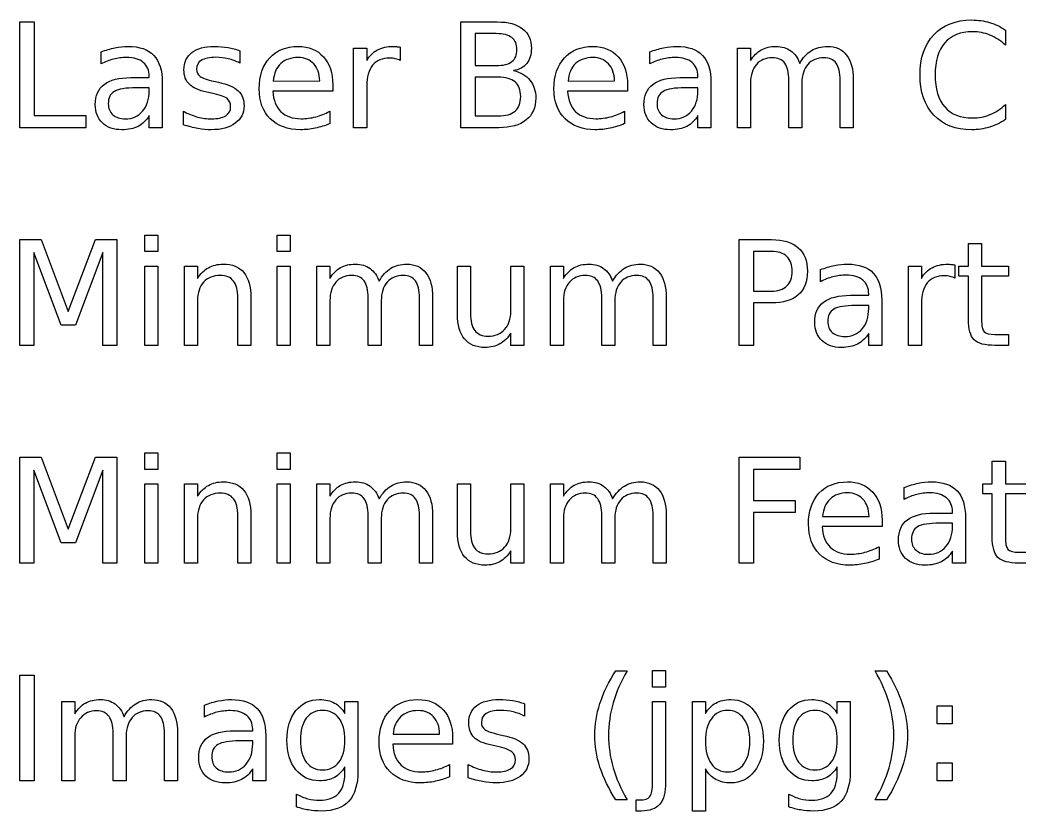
# Model space of a CAD drawing. Extents: x -140 to 352, y 0 to 216.
# Drawn here: x 207.71 to 238.04, y 145.13 to 169.14 of the extents above; entities that cross this region are included whole.
import ezdxf

# ---------------------------------------------------------------- set-up
doc = ezdxf.new("R2010")
doc.units = 0
doc.layers.add('Design_Template', color=7, linetype='CONTINUOUS')

msp = doc.modelspace()

# ---------------------------------------------------------------- linework, layer by layer
at = {"layer": 'Design_Template', "color": 7}
for points in [[(207.714691, 169.08314), (208.149232, 169.08314), (208.149232, 166.237089), (209.713167, 166.237089), (209.713167, 165.871384), (207.714691, 165.871384)], [(211.500819, 162.610151), (211.896632, 162.610151), (211.896632, 162.108918), (211.500819, 162.108918)], [(215.519282, 162.610151), (215.915095, 162.610151), (215.915095, 162.108918), (215.519282, 162.108918)], [(207.714691, 162.474625), (208.362197, 162.474625), (209.181813, 160.288997), (210.005722, 162.474625), (210.653245, 162.474625), (210.653245, 159.262869), (210.229457, 159.262869), (210.229457, 162.083104), (209.401237, 159.880266), (208.964541, 159.880266), (208.136324, 162.083104), (208.136324, 159.262869), (207.714691, 159.262869)], [(211.500819, 161.672223), (211.896632, 161.672223), (211.896632, 159.262869), (211.500819, 159.262869)], [(215.519282, 161.672223), (215.915095, 161.672223), (215.915095, 159.262869), (215.519282, 159.262869)], [(211.500819, 156.001635), (211.896632, 156.001635), (211.896632, 155.500405), (211.500819, 155.500405)], [(215.519282, 156.001635), (215.915095, 156.001635), (215.915095, 155.500405), (215.519282, 155.500405)], [(207.714691, 155.86611), (208.362197, 155.86611), (209.181813, 153.680481), (210.005722, 155.86611), (210.653245, 155.86611), (210.653245, 152.654353), (210.229457, 152.654353), (210.229457, 155.474589), (209.401237, 153.271753), (208.964541, 153.271753), (208.136324, 155.474589), (208.136324, 152.654353), (207.714691, 152.654353)], [(229.545159, 155.86611), (231.390892, 155.86611), (231.390892, 155.500405), (229.9797, 155.500405), (229.9797, 154.553871), (231.253217, 154.553871), (231.253217, 154.188167), (229.9797, 154.188167), (229.9797, 152.654353), (229.545159, 152.654353)], [(211.500819, 155.063709), (211.896632, 155.063709), (211.896632, 152.654353), (211.500819, 152.654353)], [(215.519282, 155.063709), (215.915095, 155.063709), (215.915095, 152.654353), (215.519282, 152.654353)], [(207.714691, 149.257593), (208.149232, 149.257593), (208.149232, 146.045841), (207.714691, 146.045841)], [(226.920686, 149.39312), (227.316503, 149.39312), (227.316503, 148.89189), (226.920686, 148.89189)], [(235.55779, 148.32397), (236.011702, 148.32397), (236.011702, 147.777563), (235.55779, 147.777563)], [(235.55779, 146.592248), (236.011702, 146.592248), (236.011702, 146.045841), (235.55779, 146.045841)]]:
    msp.add_lwpolyline(points, close=True, dxfattribs=at)
for points in [[(221.095217, 169.08314), (222.205236, 169.08314)], [(222.248257, 165.871384), (221.095217, 165.871384), (221.095217, 169.08314)], [(221.529758, 168.726039), (221.529758, 167.757995), (222.172971, 167.757995)], [(222.172971, 168.726039), (221.529758, 168.726039)], [(237.629411, 168.83575), (237.629411, 168.377543)], [(210.175665, 167.805322), (210.175665, 168.171027)], [(214.387737, 168.209748), (214.387737, 167.835437)], [(218.242702, 167.140597), (218.242702, 165.871384), (217.844733, 165.871384), (217.844733, 168.280738), (218.242702, 168.280738), (218.242702, 167.906427)], [(219.253774, 168.317295), (219.25589, 167.910717)], [(226.834629, 167.805322), (226.834629, 168.171027)], [(229.893661, 167.233099), (229.893661, 165.871384), (229.495675, 165.871384), (229.495675, 168.280738), (229.893661, 168.280738), (229.893661, 167.906427)], [(211.083479, 167.39229), (211.638497, 167.39229), (211.638497, 167.431011)], [(227.742443, 167.39229), (228.297461, 167.39229), (228.297461, 167.431011)], [(212.03431, 167.246007), (212.03431, 165.871384), (211.638497, 165.871384), (211.638497, 166.237089)], [(213.604708, 167.280426), (213.740231, 167.250309)], [(217.210121, 167.175017), (217.210121, 166.981409), (215.390204, 166.981409)], [(215.403116, 167.289032), (216.814308, 167.291184)], [(221.529758, 167.405196), (221.529758, 166.228485), (222.226745, 166.228485)], [(222.226745, 167.405196), (221.529758, 167.405196)], [(226.159152, 167.175017), (226.159152, 166.981409), (224.339235, 166.981409)], [(224.352146, 167.289032), (225.763339, 167.291184)], [(228.693274, 167.246007), (228.693274, 165.871384), (228.297461, 165.871384), (228.297461, 166.237089)], [(231.453284, 167.233099), (231.453284, 165.871384), (231.055316, 165.871384), (231.055316, 167.312695)], [(233.012911, 167.325602), (233.012911, 165.871384), (232.614943, 165.871384), (232.614943, 167.312695)], [(211.638497, 166.994315), (211.638497, 167.082516), (211.244819, 167.082516)], [(213.525096, 166.919023), (213.387421, 166.951292)], [(228.297461, 166.994315), (228.297461, 167.082516), (227.903782, 167.082516)], [(237.629411, 166.572679), (237.629411, 166.118772)], [(212.675385, 165.959584), (212.675385, 166.368314)], [(217.11762, 166.368313), (217.11762, 165.994002)], [(226.06665, 166.368313), (226.06665, 165.994002)], [(229.545159, 162.474625), (230.526117, 162.474625)], [(230.526117, 160.553595), (229.9797, 160.553595), (229.9797, 159.262869), (229.545159, 159.262869), (229.545159, 162.474625)], [(236.508622, 160.056665), (236.508622, 161.3646), (236.218218, 161.3646), (236.218218, 161.672223), (236.508622, 161.672223), (236.508622, 162.356308), (236.906604, 162.356308)], [(236.906604, 162.356308), (236.906604, 161.672223), (237.721916, 161.672223), (237.721916, 161.3646), (236.906604, 161.3646), (236.906604, 160.056665)], [(229.9797, 162.117524), (229.9797, 160.910696), (230.526117, 160.910696)], [(230.526117, 162.117524), (229.9797, 162.117524)], [(213.105619, 160.624584), (213.105619, 159.262869), (212.70765, 159.262869), (212.70765, 161.672223), (213.105619, 161.672223), (213.105619, 161.297912)], [(217.124082, 160.624584), (217.124082, 159.262869), (216.726114, 159.262869), (216.726114, 161.672223), (217.124082, 161.672223), (217.124082, 161.297912)], [(220.994097, 160.213703), (220.994097, 161.672223), (221.389928, 161.672223), (221.389928, 160.228762)], [(222.616113, 160.306206), (222.616113, 161.672223), (223.011944, 161.672223), (223.011944, 159.262869), (222.616113, 159.262869), (222.616113, 159.632876)], [(224.214468, 160.624584), (224.214468, 159.262869), (223.816481, 159.262869), (223.816481, 161.672223), (224.214468, 161.672223), (224.214468, 161.297912)], [(235.08238, 160.532083), (235.08238, 159.262869), (234.684397, 159.262869), (234.684397, 161.672223), (235.08238, 161.672223), (235.08238, 161.297912)], [(236.093434, 161.708796), (236.095551, 161.302219)], [(232.019059, 161.196806), (232.019059, 161.562512)], [(232.926855, 160.783773), (233.481873, 160.783773), (233.481873, 160.822496)], [(214.725483, 160.717087), (214.725483, 159.262869), (214.329652, 159.262869), (214.329652, 160.70418)], [(218.683706, 160.624584), (218.683706, 159.262869), (218.285737, 159.262869), (218.285737, 160.70418)], [(220.243333, 160.717087), (220.243333, 159.262869), (219.845364, 159.262869), (219.845364, 160.70418)], [(225.774095, 160.624584), (225.774095, 159.262869), (225.376126, 159.262869), (225.376126, 160.70418)], [(227.333718, 160.717087), (227.333718, 159.262869), (226.93575, 159.262869), (226.93575, 160.70418)], [(233.481873, 160.3858), (233.481873, 160.473999), (233.088198, 160.473999)], [(233.877704, 160.637492), (233.877704, 159.262869), (233.481873, 159.262869), (233.481873, 159.628574)], [(237.315329, 159.594155), (237.721916, 159.594155), (237.721916, 159.262869), (237.315329, 159.262869)], [(237.231428, 153.448149), (237.231428, 154.756086), (236.941025, 154.756086), (236.941025, 155.063709), (237.231428, 155.063709), (237.231428, 155.747794), (237.629411, 155.747794)], [(237.629411, 155.747794), (237.629411, 155.063709), (238.444722, 155.063709), (238.444722, 154.756086), (237.629411, 154.756086), (237.629411, 153.448149)], [(213.105619, 154.016068), (213.105619, 152.654353), (212.70765, 152.654353), (212.70765, 155.063709), (213.105619, 155.063709), (213.105619, 154.689397)], [(217.124082, 154.016068), (217.124082, 152.654353), (216.726114, 152.654353), (216.726114, 155.063709), (217.124082, 155.063709), (217.124082, 154.689397)], [(220.994097, 153.605188), (220.994097, 155.063709), (221.389928, 155.063709), (221.389928, 153.620248)], [(222.616113, 153.697693), (222.616113, 155.063709), (223.011944, 155.063709), (223.011944, 152.654353), (222.616113, 152.654353), (222.616113, 153.02436)], [(224.214468, 154.016068), (224.214468, 152.654353), (223.816481, 152.654353), (223.816481, 155.063709), (224.214468, 155.063709), (224.214468, 154.689397)], [(234.561782, 154.588291), (234.561782, 154.953998)], [(214.725483, 154.10857), (214.725483, 152.654353), (214.329652, 152.654353), (214.329652, 154.095665)], [(218.683706, 154.016068), (218.683706, 152.654353), (218.285737, 152.654353), (218.285737, 154.095665)], [(220.243333, 154.10857), (220.243333, 152.654353), (219.845364, 152.654353), (219.845364, 154.095665)], [(225.774095, 154.016068), (225.774095, 152.654353), (225.376126, 152.654353), (225.376126, 154.095665)], [(227.333718, 154.10857), (227.333718, 152.654353), (226.93575, 152.654353), (226.93575, 154.095665)], [(235.469596, 154.175259), (236.02461, 154.175259), (236.02461, 154.213983)], [(233.886304, 153.957987), (233.886304, 153.764379), (232.066387, 153.764379)], [(232.079281, 154.072001), (233.490474, 154.074118)], [(236.02461, 153.777287), (236.02461, 153.865485), (235.630935, 153.865485)], [(236.420427, 154.028976), (236.420427, 152.654353), (236.02461, 152.654353), (236.02461, 153.02006)], [(233.793803, 153.151283), (233.793803, 152.776971)], [(238.038136, 152.985639), (238.444722, 152.985639), (238.444722, 152.654353), (238.038136, 152.654353)], [(225.80636, 149.388819), (226.150551, 149.388819)], [(233.673325, 149.388819), (234.01752, 149.388819)], [(209.379728, 147.407556), (209.379728, 146.045841), (208.981742, 146.045841), (208.981742, 148.455193), (209.379728, 148.455193), (209.379728, 148.080882)], [(213.316443, 147.979776), (213.316443, 148.345483)], [(217.57798, 148.0895), (217.57798, 148.455204), (217.973811, 148.455204), (217.973811, 146.344869)], [(223.035608, 148.384204), (223.035608, 148.009892)], [(226.920686, 148.455193), (227.316503, 148.455193), (227.316503, 146.002816)], [(226.920686, 146.002816), (226.920686, 148.455193)], [(228.525486, 146.407244), (228.525486, 145.129423), (228.127518, 145.129423), (228.127518, 148.455193), (228.525486, 148.455193), (228.525486, 148.089489)], [(232.524593, 148.0895), (232.524593, 148.455204), (232.920409, 148.455204), (232.920409, 146.344869)], [(210.939355, 147.407556), (210.939355, 146.045841), (210.541387, 146.045841), (210.541387, 147.48715)], [(212.498979, 147.500058), (212.498979, 146.045841), (212.10101, 146.045841), (212.10101, 147.48715)], [(214.224256, 147.566743), (214.779257, 147.566743), (214.779257, 147.605464)], [(215.175088, 147.420464), (215.175088, 146.045841), (214.779257, 146.045841), (214.779257, 146.411544)], [(219.042964, 147.463485), (220.454156, 147.465602)], [(222.252565, 147.454881), (222.388088, 147.424754)], [(214.779257, 147.168771), (214.779257, 147.256969), (214.385581, 147.256969)], [(220.849973, 147.349471), (220.849973, 147.155863), (219.030056, 147.155863)], [(222.172971, 147.093467), (222.035292, 147.125746)], [(220.757468, 146.542771), (220.757468, 146.168459)], [(221.323242, 146.134028), (221.323242, 146.54276)], [(217.57798, 146.273876), (217.57798, 146.469636)], [(232.524593, 146.273876), (232.524593, 146.469636)], [(216.110859, 145.256356), (216.110859, 145.641423)], [(231.057454, 145.256356), (231.057454, 145.641423)], [(226.150551, 145.465013), (225.80636, 145.465013)], [(226.576495, 145.129423), (226.425908, 145.129423), (226.425908, 145.465013), (226.531318, 145.465013)], [(234.01752, 145.465013), (233.673325, 145.465013)]]:
    msp.add_lwpolyline(points, dxfattribs=at)
for points in [[(222.205236, 169.08314), (222.536519, 169.083137), (222.791789, 169.014298), (222.971064, 168.876624)], [(235.45884, 168.69377), (235.738487, 168.992068), (236.121409, 169.141219), (236.607586, 169.141222)], [(236.607586, 169.141222), (236.799751, 169.141219), (236.980451, 169.115406), (237.149679, 169.063779)], [(237.149679, 169.063779), (237.320349, 169.01358), (237.480253, 168.937571), (237.629411, 168.83575)], [(222.646226, 168.605571), (222.542968, 168.685881), (222.38522, 168.726036), (222.172971, 168.726039)], [(222.971064, 168.876624), (223.150335, 168.738943), (223.239972, 168.543184), (223.239972, 168.289344)], [(235.039344, 167.474035), (235.039344, 167.990323), (235.179175, 168.396901), (235.45884, 168.69377)], [(236.633389, 168.784121), (236.26626, 168.784119), (235.985156, 168.671538), (235.790123, 168.446382)], [(237.160435, 168.683015), (236.995515, 168.750416), (236.819835, 168.784119), (236.633389, 168.784121)], [(237.629411, 168.377543), (237.483117, 168.513784), (237.326798, 168.615607), (237.160435, 168.683015)], [(210.597316, 168.295797), (210.733552, 168.324478), (210.866207, 168.338819), (210.995285, 168.338822)], [(210.995285, 168.338822), (211.343787, 168.338819), (211.604077, 168.248468), (211.776172, 168.067769)], [(212.933523, 168.153818), (213.09415, 168.277151), (213.322179, 168.338819), (213.617602, 168.338822)], [(213.617602, 168.338822), (213.763895, 168.338819), (213.901574, 168.328066), (214.030634, 168.306554)], [(215.295547, 167.990325), (215.509239, 168.222653), (215.796774, 168.338819), (216.158187, 168.338822)], [(216.158187, 168.338822), (216.482295, 168.338819), (216.738295, 168.234127), (216.926167, 168.024744)], [(218.56754, 168.23126), (218.700907, 168.302965), (218.862963, 168.338818), (219.05372, 168.338821)], [(219.05372, 168.338821), (219.080955, 168.338818), (219.111075, 168.336669), (219.144067, 168.332358)], [(219.144067, 168.332358), (219.177052, 168.329501), (219.21362, 168.32447), (219.253774, 168.317295)], [(222.803275, 168.242017), (222.803275, 168.404071), (222.750923, 168.525256), (222.646226, 168.605571)], [(224.244577, 167.990325), (224.458269, 168.222653), (224.745804, 168.338819), (225.107218, 168.338822)], [(225.107218, 168.338822), (225.431325, 168.338819), (225.687326, 168.234127), (225.875197, 168.024744)], [(227.25628, 168.295797), (227.392516, 168.324478), (227.525171, 168.338819), (227.654249, 168.338822)], [(227.654249, 168.338822), (228.002733, 168.338819), (228.263041, 168.248468), (228.435136, 168.067769)], [(230.218481, 168.233411), (230.344691, 168.303682), (230.494565, 168.338819), (230.668086, 168.338822)], [(230.668086, 168.338822), (230.843049, 168.338819), (230.991484, 168.29436), (231.113383, 168.205446)], [(231.74155, 168.211899), (231.879228, 168.296511), (232.04128, 168.338819), (232.227713, 168.338822)], [(232.227713, 168.338822), (232.478689, 168.338819), (232.672297, 168.250619), (232.808551, 168.074222)], [(235.790123, 168.446382), (235.595075, 168.222653), (235.49755, 167.898538), (235.49755, 167.474035)], [(210.175665, 168.171027), (210.32052, 168.226957), (210.461063, 168.268546), (210.597316, 168.295797)], [(211.776172, 168.067769), (211.948272, 167.887065), (212.03431, 167.613145), (212.03431, 167.246007)], [(212.692587, 167.628922), (212.692587, 167.855515), (212.772893, 168.03048), (212.933523, 168.153818)], [(214.030634, 168.306554), (214.159708, 168.285038), (214.278743, 168.25277), (214.387737, 168.209749)], [(218.242702, 167.906427), (218.32589, 168.052708), (218.434172, 168.160984), (218.56754, 168.23126)], [(222.646226, 167.876312), (222.750923, 167.956621), (222.803275, 168.078523), (222.803275, 168.242017)], [(223.239972, 168.289344), (223.239972, 168.092864), (223.194069, 167.936543), (223.102293, 167.820379)], [(226.834629, 168.171027), (226.979484, 168.226957), (227.120027, 168.268546), (227.25628, 168.295797)], [(228.435136, 168.067769), (228.607235, 167.887065), (228.693274, 167.613145), (228.693274, 167.246007)], [(229.893661, 167.906427), (229.984007, 168.054142), (230.092289, 168.163137), (230.218481, 168.233411)], [(231.113383, 168.205446), (231.236728, 168.116528), (231.327787, 167.987454), (231.386602, 167.818228)], [(231.386602, 167.818228), (231.485549, 167.99606), (231.603871, 168.127283), (231.74155, 168.211899)], [(232.808551, 168.074222), (232.944786, 167.899255), (233.012911, 167.649716), (233.012911, 167.325602)], [(210.552139, 167.953754), (210.421622, 167.920766), (210.296143, 167.871289), (210.175665, 167.805322)], [(210.954419, 168.003232), (210.816723, 168.003231), (210.682642, 167.986736), (210.552139, 167.953754)], [(211.457798, 167.852647), (211.338763, 167.953035), (211.170961, 168.003231), (210.954419, 168.003232)], [(211.638497, 167.431011), (211.638497, 167.613145), (211.578257, 167.75369), (211.457798, 167.852647)], [(213.221785, 167.917184), (213.124263, 167.856948), (213.075509, 167.766597), (213.075509, 167.646131)], [(213.664931, 168.007534), (213.468454, 168.007533), (213.320736, 167.977414), (213.221785, 167.917184)], [(214.039249, 167.964511), (213.918775, 167.993192), (213.794005, 168.007533), (213.664931, 168.007534)], [(214.387737, 167.835437), (214.275878, 167.892802), (214.159708, 167.935825), (214.039249, 167.964511)], [(214.977172, 167.052398), (214.977172, 167.446784), (215.083298, 167.759427), (215.295547, 167.990325)], [(215.631141, 167.816077), (215.499199, 167.691306), (215.423182, 167.515623), (215.403116, 167.289032)], [(216.162495, 168.003232), (215.941628, 168.003231), (215.764509, 167.940845), (215.631141, 167.816077)], [(216.631456, 167.809624), (216.513847, 167.938694), (216.357528, 168.003231), (216.162495, 168.003232)], [(216.814308, 167.291183), (216.811486, 167.507736), (216.750491, 167.680549), (216.631456, 167.809624)], [(216.926167, 168.024744), (217.115464, 167.816793), (217.210121, 167.53355), (217.210121, 167.175017)], [(218.42126, 167.766599), (218.302226, 167.621749), (218.242702, 167.413082), (218.242702, 167.140597)], [(218.937551, 167.986022), (218.713819, 167.986021), (218.54172, 167.91288), (218.42126, 167.766599)], [(219.10965, 167.966662), (219.05801, 167.97957), (219.000641, 167.986022), (218.937551, 167.986022)], [(219.255926, 167.910731), (219.211465, 167.936544), (219.162711, 167.955186), (219.10965, 167.966662)], [(222.172971, 167.757995), (222.38522, 167.757993), (222.542968, 167.797432), (222.646226, 167.876312)], [(223.102293, 167.820379), (223.010504, 167.704213), (222.875694, 167.631788), (222.697862, 167.603108)], [(223.926202, 167.052398), (223.926202, 167.446784), (224.032329, 167.759427), (224.244577, 167.990325)], [(224.580171, 167.816077), (224.448229, 167.691306), (224.372212, 167.515623), (224.352146, 167.289032)], [(225.111525, 168.003232), (224.890658, 168.003231), (224.713539, 167.940845), (224.580171, 167.816077)], [(225.580487, 167.809624), (225.462878, 167.938694), (225.306558, 168.003231), (225.111525, 168.003232)], [(225.763339, 167.291183), (225.760516, 167.507736), (225.699521, 167.680549), (225.580487, 167.809624)], [(225.875197, 168.024744), (226.064494, 167.816793), (226.159152, 167.53355), (226.159152, 167.175017)], [(227.211103, 167.953754), (227.080586, 167.920766), (226.955107, 167.871289), (226.834629, 167.805322)], [(227.613383, 168.003232), (227.47569, 168.003231), (227.341606, 167.986736), (227.211103, 167.953754)], [(228.116761, 167.852647), (227.997727, 167.953035), (227.829925, 168.003231), (227.613383, 168.003232)], [(228.297461, 167.431011), (228.297461, 167.613145), (228.237221, 167.75369), (228.116761, 167.852647)], [(230.072202, 167.788112), (229.953167, 167.651867), (229.893661, 167.466862), (229.893661, 167.233099)], [(230.554075, 167.994628), (230.351866, 167.994625), (230.191236, 167.925786), (230.072202, 167.788112)], [(230.932687, 167.826834), (230.850937, 167.938694), (230.724745, 167.994625), (230.554075, 167.994628)], [(231.055316, 167.312695), (231.055302, 167.545023), (231.014436, 167.716404), (230.932687, 167.826834)], [(231.631829, 167.790263), (231.512794, 167.654018), (231.453284, 167.468297), (231.453284, 167.233099)], [(232.118009, 167.994628), (231.912918, 167.994625), (231.750863, 167.926504), (231.631829, 167.790263)], [(232.492314, 167.826834), (232.410564, 167.938694), (232.285798, 167.994625), (232.118009, 167.994628)], [(232.614943, 167.312695), (232.614925, 167.543589), (232.574059, 167.714968), (232.492314, 167.826834)], [(212.856082, 167.187926), (212.747091, 167.295484), (212.692587, 167.442483), (212.692587, 167.628922)], [(213.075509, 167.646131), (213.075509, 167.554346), (213.110646, 167.481921), (213.180905, 167.42886)], [(213.180905, 167.42886), (213.251186, 167.37723), (213.392441, 167.327751), (213.604708, 167.280426)], [(222.697862, 167.603108), (222.911554, 167.557213), (223.077186, 167.461127), (223.194795, 167.314845)], [(235.45884, 166.254299), (235.179175, 166.5526), (235.039344, 166.959178), (235.039344, 167.474035)], [(235.49755, 167.474035), (235.49755, 167.050963), (235.595075, 166.726848), (235.790123, 166.501689)], [(209.999277, 166.572679), (209.999277, 166.843729), (210.089627, 167.048095), (210.270323, 167.185774)], [(210.270323, 167.185774), (210.452462, 167.323449), (210.723508, 167.392288), (211.083479, 167.39229)], [(213.387421, 166.951292), (213.142191, 167.002919), (212.965076, 167.081797), (212.856082, 167.187926)], [(213.740231, 167.250309), (214.021321, 167.190075), (214.220661, 167.104744), (214.33827, 166.994315)], [(222.745191, 167.261066), (222.633314, 167.357151), (222.460506, 167.405194), (222.226745, 167.405196)], [(222.915134, 166.817916), (222.915134, 167.018695), (222.858492, 167.166411), (222.745191, 167.261066)], [(223.194795, 167.314845), (223.313815, 167.169996), (223.37334, 166.988577), (223.37334, 166.770589)], [(226.658241, 166.572679), (226.658241, 166.843729), (226.74859, 167.048095), (226.929287, 167.185774)], [(226.929287, 167.185774), (227.111426, 167.323449), (227.382472, 167.392288), (227.742443, 167.39229)], [(210.580097, 166.972803), (210.456769, 166.899661), (210.39509, 166.774891), (210.39509, 166.598492)], [(211.244819, 167.082516), (210.925004, 167.082514), (210.703439, 167.045944), (210.580097, 166.972803)], [(211.438426, 166.372615), (211.571812, 166.528936), (211.638497, 166.73617), (211.638497, 166.994315)], [(214.000521, 166.75338), (213.928815, 166.810744), (213.770341, 166.865959), (213.525096, 166.919023)], [(214.33827, 166.994315), (214.457287, 166.88532), (214.516811, 166.732584), (214.516811, 166.536109)], [(215.312766, 166.144588), (215.089031, 166.368313), (214.977172, 166.670915), (214.977172, 167.052398)], [(215.390204, 166.981409), (215.40742, 166.708921), (215.489155, 166.500971), (215.635448, 166.357557)], [(222.745191, 166.372615), (222.858492, 166.470136), (222.915134, 166.61857), (222.915134, 166.817916)], [(224.261796, 166.144588), (224.038061, 166.368313), (223.926202, 166.670915), (223.926202, 167.052398)], [(224.339235, 166.981409), (224.35645, 166.708921), (224.438185, 166.500971), (224.584479, 166.357557)], [(227.239061, 166.972803), (227.115733, 166.899661), (227.054057, 166.774891), (227.054057, 166.598492)], [(227.903782, 167.082516), (227.583968, 167.082514), (227.362403, 167.045944), (227.239061, 166.972803)], [(228.09739, 166.372615), (228.230776, 166.528936), (228.297461, 166.73617), (228.297461, 166.994315)], [(210.216549, 166.015514), (210.071695, 166.154627), (209.999277, 166.340347), (209.999277, 166.572679)], [(210.39509, 166.598492), (210.39509, 166.457946), (210.440993, 166.346084), (210.532768, 166.262904)], [(214.110228, 166.505992), (214.110228, 166.613551), (214.073669, 166.696014), (214.000521, 166.75338)], [(214.516811, 166.536109), (214.516811, 166.312382), (214.42789, 166.135267), (214.250058, 166.00476)], [(223.37334, 166.770589), (223.37334, 166.483762), (223.275814, 166.262187), (223.080785, 166.105866)], [(226.875513, 166.015514), (226.730659, 166.154627), (226.658241, 166.340347), (226.658241, 166.572679)], [(227.054057, 166.598492), (227.054057, 166.457946), (227.099957, 166.346084), (227.191732, 166.262904)], [(237.160435, 166.267206), (237.326798, 166.33461), (237.483117, 166.436434), (237.629411, 166.572679)], [(210.532768, 166.262904), (210.625983, 166.181158), (210.752193, 166.140286), (210.91138, 166.140286)], [(210.91138, 166.140286), (211.130808, 166.140286), (211.306484, 166.217728), (211.438426, 166.372615)], [(211.638497, 166.237089), (211.548147, 166.090807), (211.435558, 165.98253), (211.300748, 165.912256)], [(212.675385, 166.368314), (212.821665, 166.292305), (212.965788, 166.234939), (213.107774, 166.196217)], [(213.529407, 166.140286), (213.715836, 166.140286), (213.859265, 166.171835), (213.959655, 166.234939)], [(213.959655, 166.234939), (214.060031, 166.299475), (214.110228, 166.389826), (214.110228, 166.505992)], [(215.635448, 166.357557), (215.783153, 166.215577), (215.988244, 166.144588), (216.250689, 166.144588)], [(216.691679, 166.200518), (216.835105, 166.237806), (216.977076, 166.293738), (217.11762, 166.368313)], [(222.226745, 166.228485), (222.460506, 166.228485), (222.633314, 166.276528), (222.745191, 166.372615)], [(224.584479, 166.357557), (224.732183, 166.215577), (224.937274, 166.144588), (225.19972, 166.144588)], [(225.640709, 166.200518), (225.784135, 166.237806), (225.926107, 166.293738), (226.06665, 166.368313)], [(227.191732, 166.262904), (227.28495, 166.181158), (227.41116, 166.140286), (227.570347, 166.140286)], [(227.570347, 166.140286), (227.789772, 166.140286), (227.965448, 166.217728), (228.09739, 166.372615)], [(228.297461, 166.237089), (228.207111, 166.090807), (228.094522, 165.98253), (227.959715, 165.912256)], [(236.607586, 165.808998), (236.121409, 165.809), (235.738487, 165.957432), (235.45884, 166.254299)], [(235.790123, 166.501689), (235.985156, 166.277961), (236.26626, 166.166099), (236.633389, 166.166099)], [(236.633389, 166.166099), (236.819835, 166.166099), (236.995515, 166.1998), (237.160435, 166.267206)], [(210.80597, 165.808998), (210.559301, 165.809), (210.362825, 165.877837), (210.216549, 166.015514)], [(211.300748, 165.912256), (211.165937, 165.843417), (211.001017, 165.809), (210.80597, 165.808998)], [(213.116375, 165.847722), (212.977271, 165.872102), (212.830265, 165.90939), (212.675385, 165.959584)], [(213.107774, 166.196217), (213.249743, 166.15893), (213.390304, 166.140286), (213.529407, 166.140286)], [(214.250058, 166.00476), (214.073669, 165.874253), (213.830581, 165.809), (213.520807, 165.808999)], [(216.227025, 165.808998), (215.842677, 165.809), (215.537927, 165.920862), (215.312766, 166.144588)], [(216.250689, 166.144588), (216.402701, 166.144588), (216.549707, 166.163232), (216.691679, 166.200518)], [(217.11762, 165.994002), (216.975648, 165.933769), (216.830084, 165.887876), (216.680923, 165.856325)], [(223.080785, 166.105866), (222.885734, 165.949544), (222.608225, 165.871384), (222.248257, 165.871384)], [(225.176055, 165.808998), (224.791707, 165.809), (224.486957, 165.920862), (224.261796, 166.144588)], [(225.19972, 166.144588), (225.351732, 166.144588), (225.498738, 166.163232), (225.640709, 166.200518)], [(226.06665, 165.994002), (225.924681, 165.933769), (225.779115, 165.887876), (225.629953, 165.856325)], [(227.464934, 165.808998), (227.218265, 165.809), (227.021792, 165.877837), (226.875513, 166.015514)], [(227.959715, 165.912256), (227.824905, 165.843417), (227.659981, 165.809), (227.464934, 165.808998)], [(237.629411, 166.118772), (237.477385, 166.015514), (237.316042, 165.938072), (237.145385, 165.886443)], [(213.520807, 165.808999), (213.391729, 165.809), (213.256918, 165.821907), (213.116375, 165.847722)], [(216.680923, 165.856325), (216.531779, 165.824773), (216.38048, 165.809), (216.227025, 165.808998)], [(225.629953, 165.856325), (225.480809, 165.824773), (225.32951, 165.809), (225.176055, 165.808998)], [(237.145385, 165.886443), (236.976158, 165.834814), (236.796887, 165.809), (236.607586, 165.808998)], [(230.526117, 162.474625), (230.886088, 162.474622), (231.157847, 162.392875), (231.341426, 162.229386)], [(230.995079, 161.960486), (230.884645, 162.065174), (230.728326, 162.117521), (230.526117, 162.117524)], [(231.341426, 162.229386), (231.526415, 162.067327), (231.618921, 161.82926), (231.618935, 161.515185)], [(213.439057, 161.622745), (213.568135, 161.694449), (213.716567, 161.730304), (213.884355, 161.730305)], [(213.884355, 161.730305), (214.161151, 161.730304), (214.370535, 161.644256), (214.512504, 161.47216)], [(217.44892, 161.624897), (217.575112, 161.695167), (217.724986, 161.730304), (217.898511, 161.730305)], [(217.898511, 161.730305), (218.073474, 161.730304), (218.221906, 161.685845), (218.343822, 161.596932)], [(218.971971, 161.603385), (219.10965, 161.687996), (219.271702, 161.730304), (219.458134, 161.730305)], [(219.458134, 161.730305), (219.709111, 161.730304), (219.902719, 161.642104), (220.038972, 161.465707)], [(224.539288, 161.624897), (224.665498, 161.695167), (224.815372, 161.730304), (224.988896, 161.730305)], [(224.988896, 161.730305), (225.16386, 161.730304), (225.312291, 161.685845), (225.434193, 161.596932)], [(226.062357, 161.603385), (226.200035, 161.687996), (226.362091, 161.730304), (226.54852, 161.730305)], [(226.54852, 161.730305), (226.7995, 161.730304), (226.993104, 161.642104), (227.129358, 161.465707)], [(231.160712, 161.515185), (231.160712, 161.707357), (231.105512, 161.855791), (230.995079, 161.960486)], [(232.019059, 161.562512), (232.163895, 161.61844), (232.304438, 161.660032), (232.440692, 161.687282)], [(232.440692, 161.687282), (232.576927, 161.715963), (232.709582, 161.730304), (232.83866, 161.730305)], [(232.83866, 161.730305), (233.187162, 161.730304), (233.447452, 161.639953), (233.619552, 161.459254)], [(235.407204, 161.622745), (235.540589, 161.694449), (235.702641, 161.730303), (235.893381, 161.730305)], [(235.893381, 161.730305), (235.920615, 161.730303), (235.950735, 161.728153), (235.983731, 161.72386)], [(235.983731, 161.72386), (236.016715, 161.721002), (236.053281, 161.715972), (236.093434, 161.708796)], [(213.105619, 161.297912), (213.200276, 161.442759), (213.311422, 161.551037), (213.439057, 161.622745)], [(213.79616, 161.386112), (213.582469, 161.38611), (213.41395, 161.317989), (213.290626, 161.181748)], [(214.196284, 161.216168), (214.10736, 161.329462), (213.973992, 161.38611), (213.79616, 161.386112)], [(214.512504, 161.47216), (214.65449, 161.301497), (214.725483, 161.049805), (214.725483, 160.717087)], [(217.124082, 161.297912), (217.214432, 161.445628), (217.32271, 161.554621), (217.44892, 161.624897)], [(217.784497, 161.386112), (217.582288, 161.38611), (217.421661, 161.317271), (217.302627, 161.179596)], [(218.163108, 161.218319), (218.081363, 161.330179), (217.955167, 161.38611), (217.784497, 161.386112)], [(218.343822, 161.596932), (218.46715, 161.508011), (218.558209, 161.37894), (218.617024, 161.209713)], [(218.617024, 161.209713), (218.715971, 161.387546), (218.834293, 161.518768), (218.971971, 161.603385)], [(219.348431, 161.386112), (219.14334, 161.38611), (218.981285, 161.317989), (218.86225, 161.181748)], [(219.722735, 161.218319), (219.640986, 161.330179), (219.516219, 161.38611), (219.348431, 161.386112)], [(220.038972, 161.465707), (220.175208, 161.29074), (220.243333, 161.041201), (220.243333, 160.717087)], [(224.214468, 161.297912), (224.304818, 161.445628), (224.413096, 161.554621), (224.539288, 161.624897)], [(224.874882, 161.386112), (224.672673, 161.38611), (224.512046, 161.317271), (224.393012, 161.179596)], [(225.253494, 161.218319), (225.171748, 161.330179), (225.045552, 161.38611), (224.874882, 161.386112)], [(225.434193, 161.596932), (225.557535, 161.508011), (225.648598, 161.37894), (225.707409, 161.209713)], [(225.707409, 161.209713), (225.80636, 161.387546), (225.924681, 161.518768), (226.062357, 161.603385)], [(226.438816, 161.386112), (226.233725, 161.38611), (226.07167, 161.317989), (225.952636, 161.181748)], [(226.813121, 161.218319), (226.731371, 161.330179), (226.606604, 161.38611), (226.438816, 161.386112)], [(227.129358, 161.465707), (227.265593, 161.29074), (227.333718, 161.041201), (227.333718, 160.717087)], [(230.995079, 161.067734), (231.105512, 161.172424), (231.160712, 161.321574), (231.160712, 161.515185)], [(231.618935, 161.515185), (231.618921, 161.198239), (231.526415, 160.958737), (231.341426, 160.796681)], [(232.797794, 161.394717), (232.660116, 161.394716), (232.526018, 161.378222), (232.395518, 161.34524)], [(233.301177, 161.244133), (233.182142, 161.34452), (233.014337, 161.394716), (232.797794, 161.394717)], [(233.619552, 161.459254), (233.791647, 161.27855), (233.877686, 161.004629), (233.877704, 160.637492)], [(235.08238, 161.297912), (235.165554, 161.444192), (235.273832, 161.552469), (235.407204, 161.622745)], [(235.777214, 161.377508), (235.553479, 161.377506), (235.381384, 161.304364), (235.260924, 161.158084)], [(235.94931, 161.358147), (235.897674, 161.371055), (235.840319, 161.377508), (235.777214, 161.377508)], [(236.095589, 161.302216), (236.051129, 161.328029), (236.002375, 161.346671), (235.94931, 161.358147)], [(213.290626, 161.181748), (213.167281, 161.045503), (213.105619, 160.859781), (213.105619, 160.624584)], [(214.329652, 160.70418), (214.329652, 160.932206), (214.285191, 161.102867), (214.196284, 161.216168)], [(217.302627, 161.179596), (217.183593, 161.043352), (217.124082, 160.858347), (217.124082, 160.624584)], [(218.285737, 160.70418), (218.285723, 160.936508), (218.244857, 161.107887), (218.163108, 161.218319)], [(218.86225, 161.181748), (218.743216, 161.045503), (218.683706, 160.859781), (218.683706, 160.624584)], [(219.845364, 160.70418), (219.845347, 160.935074), (219.804481, 161.106454), (219.722735, 161.218319)], [(224.393012, 161.179596), (224.273978, 161.043352), (224.214468, 160.858347), (224.214468, 160.624584)], [(225.376126, 160.70418), (225.376109, 160.936508), (225.335243, 161.107887), (225.253494, 161.218319)], [(225.952636, 161.181748), (225.833601, 161.045503), (225.774095, 160.859781), (225.774095, 160.624584)], [(226.93575, 160.70418), (226.935736, 160.935074), (226.89487, 161.106454), (226.813121, 161.218319)], [(230.526117, 160.910696), (230.728326, 160.910694), (230.884645, 160.963039), (230.995079, 161.067734)], [(232.395518, 161.34524), (232.264998, 161.312251), (232.139518, 161.262774), (232.019059, 161.196806)], [(233.481873, 160.822496), (233.481873, 161.004629), (233.421636, 161.145175), (233.301177, 161.244133)], [(235.260924, 161.158084), (235.14189, 161.013234), (235.08238, 160.804567), (235.08238, 160.532083)], [(231.341426, 160.796681), (231.157847, 160.634622), (230.886088, 160.553593), (230.526117, 160.553595)], [(232.113698, 160.577257), (232.295838, 160.714933), (232.566884, 160.783772), (232.926855, 160.783773)], [(231.842652, 159.964164), (231.842652, 160.235215), (231.933002, 160.43958), (232.113698, 160.577257)], [(233.088198, 160.473999), (232.768398, 160.473999), (232.546818, 160.437429), (232.423473, 160.364288)], [(221.209228, 159.458629), (221.065817, 159.630725), (220.994097, 159.882417), (220.994097, 160.213703)], [(221.389928, 160.228762), (221.389928, 160.000732), (221.434388, 159.829353), (221.523295, 159.714623)], [(222.428954, 159.749042), (222.55372, 159.885284), (222.616113, 160.071006), (222.616113, 160.306206)], [(232.423473, 160.364288), (232.300149, 160.291146), (232.238469, 160.166376), (232.238469, 159.989977)], [(233.28182, 159.764101), (233.415187, 159.920421), (233.481873, 160.127655), (233.481873, 160.3858)], [(232.059924, 159.407), (231.91507, 159.546112), (231.842652, 159.731832), (231.842652, 159.964164)], [(232.238469, 159.989977), (232.238469, 159.849431), (232.284372, 159.737569), (232.376144, 159.65439)], [(236.682873, 159.432815), (236.566706, 159.547546), (236.508622, 159.755495), (236.508622, 160.056665)], [(236.906604, 160.056665), (236.906604, 159.860188), (236.933133, 159.733983), (236.986198, 159.678052)], [(221.523295, 159.714623), (221.61222, 159.601325), (221.745588, 159.544677), (221.923419, 159.544677)], [(221.923419, 159.544677), (222.137111, 159.544677), (222.305626, 159.612798), (222.428954, 159.749042)], [(222.616113, 159.632876), (222.52003, 159.486595), (222.408157, 159.3776), (222.280522, 159.305892)], [(232.376144, 159.65439), (232.469376, 159.572643), (232.595572, 159.531769), (232.754759, 159.531771)], [(232.754759, 159.531771), (232.974183, 159.531769), (233.149877, 159.609214), (233.28182, 159.764101)], [(233.481873, 159.628574), (233.391523, 159.482293), (233.278938, 159.374015), (233.144141, 159.303742)], [(236.986198, 159.678052), (237.040688, 159.622121), (237.150409, 159.594155), (237.315329, 159.594155)], [(221.839532, 159.200483), (221.562736, 159.200483), (221.352639, 159.286532), (221.209228, 159.458629)], [(222.280522, 159.305892), (222.154327, 159.23562), (222.007321, 159.200483), (221.839532, 159.200483)], [(232.649363, 159.200483), (232.402676, 159.200483), (232.206204, 159.269322), (232.059924, 159.407)], [(233.144141, 159.303742), (233.009331, 159.234903), (232.844393, 159.200483), (232.649363, 159.200483)], [(237.315329, 159.262869), (237.009862, 159.262869), (236.799039, 159.319518), (236.682873, 159.432815)], [(213.105619, 154.689397), (213.200276, 154.834244), (213.311422, 154.942522), (213.439057, 155.014231)], [(213.439057, 155.014231), (213.568135, 155.085934), (213.716567, 155.12179), (213.884355, 155.12179)], [(213.884355, 155.12179), (214.161151, 155.12179), (214.370535, 155.03574), (214.512504, 154.863645)], [(217.124082, 154.689397), (217.214432, 154.837112), (217.32271, 154.946107), (217.44892, 155.01638)], [(217.44892, 155.01638), (217.575112, 155.086653), (217.724986, 155.12179), (217.898511, 155.12179)], [(217.898511, 155.12179), (218.073474, 155.12179), (218.221906, 155.077329), (218.343822, 154.988415)], [(218.343822, 154.988415), (218.46715, 154.899498), (218.558209, 154.770423), (218.617024, 154.601199)], [(218.617024, 154.601199), (218.715971, 154.779027), (218.834293, 154.910254), (218.971971, 154.994871)], [(218.971971, 154.994871), (219.10965, 155.079481), (219.271702, 155.12179), (219.458134, 155.12179)], [(219.458134, 155.12179), (219.709111, 155.12179), (219.902719, 155.033588), (220.038972, 154.857192)], [(224.214468, 154.689397), (224.304818, 154.837112), (224.413096, 154.946107), (224.539288, 155.01638)], [(224.539288, 155.01638), (224.665498, 155.086653), (224.815372, 155.12179), (224.988896, 155.12179)], [(224.988896, 155.12179), (225.16386, 155.12179), (225.312291, 155.077329), (225.434193, 154.988415)], [(225.434193, 154.988415), (225.557535, 154.899498), (225.648598, 154.770423), (225.707409, 154.601199)], [(225.707409, 154.601199), (225.80636, 154.779027), (225.924681, 154.910254), (226.062357, 154.994871)], [(226.062357, 154.994871), (226.200035, 155.079481), (226.362091, 155.12179), (226.54852, 155.12179)], [(226.54852, 155.12179), (226.7995, 155.12179), (226.993104, 155.033588), (227.129358, 154.857192)], [(231.97173, 154.773295), (232.185404, 155.005624), (232.472957, 155.12179), (232.834367, 155.12179)], [(232.834367, 155.12179), (233.158478, 155.12179), (233.414475, 155.017096), (233.60235, 154.807715)], [(234.561782, 154.953998), (234.706636, 155.009924), (234.847179, 155.051517), (234.983415, 155.078769)], [(234.983415, 155.078769), (235.119668, 155.107449), (235.252323, 155.12179), (235.381401, 155.12179)], [(235.381401, 155.12179), (235.729886, 155.12179), (235.990176, 155.03144), (236.162289, 154.85074)], [(213.79616, 154.777599), (213.582469, 154.777595), (213.41395, 154.709474), (213.290626, 154.573231)], [(214.196284, 154.607652), (214.10736, 154.720946), (213.973992, 154.777595), (213.79616, 154.777599)], [(214.512504, 154.863645), (214.65449, 154.692981), (214.725483, 154.441289), (214.725483, 154.10857)], [(217.784497, 154.777599), (217.582288, 154.777595), (217.421661, 154.708758), (217.302627, 154.571083)], [(218.163108, 154.609804), (218.081363, 154.721666), (217.955167, 154.777595), (217.784497, 154.777599)], [(219.348431, 154.777599), (219.14334, 154.777595), (218.981285, 154.709474), (218.86225, 154.573231)], [(219.722735, 154.609804), (219.640986, 154.721666), (219.516219, 154.777595), (219.348431, 154.777599)], [(220.038972, 154.857192), (220.175208, 154.682225), (220.243333, 154.432684), (220.243333, 154.10857)], [(224.874882, 154.777599), (224.672673, 154.777595), (224.512046, 154.708758), (224.393012, 154.571083)], [(225.253494, 154.609804), (225.171748, 154.721666), (225.045552, 154.777595), (224.874882, 154.777599)], [(226.438816, 154.777599), (226.233725, 154.777595), (226.07167, 154.709474), (225.952636, 154.573231)], [(226.813121, 154.609804), (226.731371, 154.721666), (226.606604, 154.777595), (226.438816, 154.777599)], [(227.129358, 154.857192), (227.265593, 154.682225), (227.333718, 154.432684), (227.333718, 154.10857)], [(231.653355, 153.835368), (231.653338, 154.229756), (231.759481, 154.542398), (231.97173, 154.773295)], [(232.83866, 154.786203), (232.617811, 154.786199), (232.440692, 154.723814), (232.307324, 154.599047)], [(233.307622, 154.592595), (233.19003, 154.721666), (233.033708, 154.786199), (232.83866, 154.786203)], [(233.60235, 154.807715), (233.791647, 154.599763), (233.886304, 154.316522), (233.886304, 153.957987)], [(234.938242, 154.736726), (234.807739, 154.703741), (234.682242, 154.654261), (234.561782, 154.588291)], [(235.340518, 154.786203), (235.202839, 154.786199), (235.068741, 154.769693), (234.938242, 154.736726)], [(235.8439, 154.635616), (235.724866, 154.736006), (235.557078, 154.786199), (235.340518, 154.786203)], [(236.162289, 154.85074), (236.334371, 154.670037), (236.420427, 154.396115), (236.420427, 154.028976)], [(213.290626, 154.573231), (213.167281, 154.436988), (213.105619, 154.251265), (213.105619, 154.016068)], [(214.329652, 154.095665), (214.329652, 154.32369), (214.285191, 154.494353), (214.196284, 154.607652)], [(217.302627, 154.571083), (217.183593, 154.434836), (217.124082, 154.249833), (217.124082, 154.016068)], [(218.285737, 154.095665), (218.285723, 154.327994), (218.244857, 154.499373), (218.163108, 154.609804)], [(218.86225, 154.573231), (218.743216, 154.436988), (218.683706, 154.251265), (218.683706, 154.016068)], [(219.845364, 154.095665), (219.845347, 154.326558), (219.804481, 154.497938), (219.722735, 154.609804)], [(224.393012, 154.571083), (224.273978, 154.434836), (224.214468, 154.249833), (224.214468, 154.016068)], [(225.376126, 154.095665), (225.376109, 154.327994), (225.335243, 154.499373), (225.253494, 154.609804)], [(225.952636, 154.573231), (225.833601, 154.436988), (225.774095, 154.251265), (225.774095, 154.016068)], [(226.93575, 154.095665), (226.935736, 154.326558), (226.89487, 154.497938), (226.813121, 154.609804)], [(232.307324, 154.599047), (232.175378, 154.474277), (232.099365, 154.298594), (232.079281, 154.072001)], [(233.490474, 154.074153), (233.487651, 154.290705), (233.426656, 154.463521), (233.307622, 154.592595)], [(236.02461, 154.213983), (236.024596, 154.396115), (235.964374, 154.536659), (235.8439, 154.635616)], [(234.656439, 153.968743), (234.838579, 154.106418), (235.109625, 154.175255), (235.469596, 154.175259)], [(231.988931, 152.927558), (231.765214, 153.151283), (231.653338, 153.453885), (231.653355, 153.835368)], [(234.385376, 153.35565), (234.385376, 153.6267), (234.475726, 153.831064), (234.656439, 153.968743)], [(235.630935, 153.865485), (235.311121, 153.865485), (235.089541, 153.828912), (234.966214, 153.755774)], [(235.824543, 153.155586), (235.957911, 153.311906), (236.024596, 153.519142), (236.02461, 153.777287)], [(221.209228, 152.850113), (221.065817, 153.022212), (220.994097, 153.273901), (220.994097, 153.605188)], [(221.389928, 153.620248), (221.389928, 153.392219), (221.434388, 153.22084), (221.523295, 153.106109)], [(222.428954, 153.140526), (222.55372, 153.276769), (222.616113, 153.462493), (222.616113, 153.697693)], [(232.066387, 153.764379), (232.083603, 153.49189), (232.165338, 153.283941), (232.311614, 153.140526)], [(234.966214, 153.755774), (234.842872, 153.682629), (234.781206, 153.557863), (234.781206, 153.381463)], [(234.602648, 152.798484), (234.457811, 152.937595), (234.385376, 153.123318), (234.385376, 153.35565)], [(234.781206, 153.381463), (234.781206, 153.240916), (234.827096, 153.129054), (234.918885, 153.045876)], [(237.405679, 152.8243), (237.289513, 152.93903), (237.231428, 153.146979), (237.231428, 153.448149)], [(237.629411, 153.448149), (237.629411, 153.251673), (237.65594, 153.12547), (237.709004, 153.069537)], [(221.523295, 153.106109), (221.61222, 152.992811), (221.745588, 152.936162), (221.923419, 152.936162)], [(221.923419, 152.936162), (222.137111, 152.936162), (222.305626, 153.004284), (222.428954, 153.140526)], [(222.616113, 153.02436), (222.52003, 152.878081), (222.408157, 152.769083), (222.280522, 152.697378)], [(232.903208, 152.591968), (232.518843, 152.591968), (232.214092, 152.703833), (231.988931, 152.927558)], [(232.311614, 153.140526), (232.459336, 152.998547), (232.664409, 152.927558), (232.926872, 152.927558)], [(232.926872, 152.927558), (233.078884, 152.927558), (233.225873, 152.94622), (233.367859, 152.983487)], [(233.367859, 152.983487), (233.51127, 153.020776), (233.653256, 153.076709), (233.793803, 153.151283)], [(234.918885, 153.045876), (235.012099, 152.964127), (235.138309, 152.923254), (235.297497, 152.923258)], [(235.297497, 152.923258), (235.516924, 152.923254), (235.692601, 153.000699), (235.824543, 153.155586)], [(236.02461, 153.02006), (235.934246, 152.873777), (235.821675, 152.765499), (235.686865, 152.695226)], [(237.709004, 153.069537), (237.763494, 153.013608), (237.873215, 152.985639), (238.038136, 152.985639)], [(221.839532, 152.591968), (221.562736, 152.591968), (221.352639, 152.678017), (221.209228, 152.850113)], [(222.280522, 152.697378), (222.154327, 152.627104), (222.007321, 152.591968), (221.839532, 152.591968)], [(233.357106, 152.639296), (233.207959, 152.607758), (233.056645, 152.591968), (232.903208, 152.591968)], [(233.793803, 152.776971), (233.651817, 152.716738), (233.50625, 152.670845), (233.357106, 152.639296)], [(235.192087, 152.591968), (234.945417, 152.591968), (234.748941, 152.660809), (234.602648, 152.798484)], [(235.686865, 152.695226), (235.552054, 152.626388), (235.387134, 152.591968), (235.192087, 152.591968)], [(238.038136, 152.654353), (237.732669, 152.654353), (237.521845, 152.711002), (237.405679, 152.8243)], [(225.322335, 148.39496), (225.428457, 148.719074), (225.5898, 149.050357), (225.80636, 149.388819)], [(226.150551, 149.388819), (225.958372, 149.058962), (225.815687, 148.732695), (225.722455, 148.410016)], [(234.099266, 148.410016), (234.006051, 148.732695), (233.864065, 149.058962), (233.673325, 149.388819)], [(234.01752, 149.388819), (234.232651, 149.050357), (234.393264, 148.719074), (234.49939, 148.39496)], [(209.379728, 148.080882), (209.470078, 148.228597), (209.578356, 148.337591), (209.704548, 148.407868)], [(209.704548, 148.407868), (209.830758, 148.478138), (209.980632, 148.513274), (210.154157, 148.513274)], [(210.154157, 148.513274), (210.32912, 148.513274), (210.477552, 148.468817), (210.599454, 148.3799)], [(210.599454, 148.3799), (210.722796, 148.290982), (210.813858, 148.161911), (210.87267, 147.992684)], [(210.87267, 147.992684), (210.97162, 148.170515), (211.089942, 148.301738), (211.227617, 148.386355)], [(211.227617, 148.386355), (211.365296, 148.470966), (211.527351, 148.513274), (211.71378, 148.513274)], [(211.71378, 148.513274), (211.96476, 148.513274), (212.158365, 148.425076), (212.294618, 148.248677)], [(213.316443, 148.345483), (213.461279, 148.401412), (213.601826, 148.443001), (213.738075, 148.470253)], [(213.738075, 148.470253), (213.874311, 148.498934), (214.00697, 148.513274), (214.136044, 148.513274)], [(214.136044, 148.513274), (214.484546, 148.513274), (214.74484, 148.422921), (214.916935, 148.242225)], [(216.091502, 148.175546), (216.272198, 148.400706), (216.510267, 148.513285), (216.805708, 148.513285)], [(216.805708, 148.513285), (216.983536, 148.513285), (217.136264, 148.478148), (217.263913, 148.407878)], [(217.263913, 148.407878), (217.391548, 148.337602), (217.496231, 148.231475), (217.57798, 148.0895)], [(218.935399, 148.164779), (219.14909, 148.397108), (219.436625, 148.513274), (219.798036, 148.513274)], [(219.798036, 148.513274), (220.122143, 148.513274), (220.378143, 148.40858), (220.566015, 148.1992)], [(221.340444, 147.803376), (221.340444, 148.029969), (221.420768, 148.204932), (221.58138, 148.328271)], [(221.58138, 148.328271), (221.742007, 148.451605), (221.970036, 148.513274), (222.265473, 148.513274)], [(222.265473, 148.513274), (222.411752, 148.513274), (222.549431, 148.502515), (222.678505, 148.480995)], [(222.678505, 148.480995), (222.807565, 148.459476), (222.9266, 148.427211), (223.035608, 148.384189)], [(225.163147, 147.429065), (225.163147, 147.748879), (225.216208, 148.070842), (225.322335, 148.39496)], [(225.722455, 148.410016), (225.629241, 148.087334), (225.582642, 147.760351), (225.582642, 147.429065)], [(228.525486, 148.089489), (228.608661, 148.232901), (228.713358, 148.339027), (228.839568, 148.407868)], [(228.839568, 148.407868), (228.967203, 148.478138), (229.119215, 148.513274), (229.295621, 148.513274)], [(229.295621, 148.513274), (229.588176, 148.513274), (229.825532, 148.397108), (230.007672, 148.164779)], [(231.0381, 148.175546), (231.218796, 148.400706), (231.456865, 148.513285), (231.752306, 148.513285)], [(231.752306, 148.513285), (231.930134, 148.513285), (232.082876, 148.478148), (232.210511, 148.407878)], [(232.210511, 148.407878), (232.338146, 148.337602), (232.442847, 148.231475), (232.524593, 148.0895)], [(234.241252, 147.429065), (234.241252, 147.760351), (234.193923, 148.087334), (234.099266, 148.410016)], [(234.49939, 148.39496), (234.606955, 148.070842), (234.660733, 147.748879), (234.660733, 147.429065)], [(210.040142, 148.169083), (209.837934, 148.16908), (209.677307, 148.100242), (209.558273, 147.962567)], [(210.418754, 148.001288), (210.337008, 148.11315), (210.210813, 148.16908), (210.040142, 148.169083)], [(211.604077, 148.169083), (211.398986, 148.16908), (211.23693, 148.100958), (211.117896, 147.964719)], [(211.978381, 148.001288), (211.896632, 148.11315), (211.771865, 148.16908), (211.604077, 148.169083)], [(212.294618, 148.248677), (212.430854, 148.07371), (212.498979, 147.824169), (212.498979, 147.500058)], [(213.692902, 148.12821), (213.562399, 148.095226), (213.436902, 148.045745), (213.316443, 147.979776)], [(214.095178, 148.177687), (213.957503, 148.177684), (213.823405, 148.161177), (213.692902, 148.12821)], [(214.59856, 148.027104), (214.479526, 148.127491), (214.31172, 148.177684), (214.095178, 148.177687)], [(214.779257, 147.605464), (214.779257, 147.7876), (214.71902, 147.928147), (214.59856, 148.027104)], [(214.916935, 148.242225), (215.089031, 148.061521), (215.175088, 147.7876), (215.175088, 147.420464)], [(215.820438, 147.278492), (215.820438, 147.651368), (215.910806, 147.950386), (216.091502, 148.175546)], [(216.902503, 148.181991), (216.690254, 148.181988), (216.524604, 148.10311), (216.405569, 147.945355)], [(217.399436, 147.945355), (217.281827, 148.10311), (217.116194, 148.181988), (216.902503, 148.181991)], [(218.617024, 147.226853), (218.617024, 147.62124), (218.723146, 147.933883), (218.935399, 148.164779)], [(219.802329, 148.177687), (219.581476, 148.177684), (219.40436, 148.115302), (219.270989, 147.990532)], [(220.271291, 147.984079), (220.153696, 148.11315), (219.997376, 148.177684), (219.802329, 148.177687)], [(220.566015, 148.1992), (220.755316, 147.991248), (220.849973, 147.708006), (220.849973, 147.349471)], [(221.869642, 148.091641), (221.77212, 148.031405), (221.723366, 147.941055), (221.723366, 147.820588)], [(222.312801, 148.181991), (222.116311, 148.181988), (221.96861, 148.151864), (221.869642, 148.091641)], [(222.687106, 148.138967), (222.566632, 148.167647), (222.441862, 148.181988), (222.312801, 148.181991)], [(223.035608, 148.009892), (222.923735, 148.067257), (222.807565, 148.110282), (222.687106, 148.138967)], [(229.198809, 148.181991), (228.989428, 148.181988), (228.824504, 148.098806), (228.704045, 147.93245)], [(229.691434, 147.93245), (229.5724, 148.098806), (229.408193, 148.181988), (229.198809, 148.181991)], [(230.007672, 148.164779), (230.191236, 147.932447), (230.283029, 147.626977), (230.283029, 147.248365)], [(230.767054, 147.278492), (230.767054, 147.651368), (230.8574, 147.950386), (231.0381, 148.175546)], [(231.849101, 148.181991), (231.636849, 148.181988), (231.471216, 148.10311), (231.352182, 147.945355)], [(232.346034, 147.945355), (232.228443, 148.10311), (232.062793, 148.181988), (231.849101, 148.181991)], [(209.558273, 147.962567), (209.439238, 147.826321), (209.379728, 147.641317), (209.379728, 147.407556)], [(210.541387, 147.48715), (210.541369, 147.719478), (210.500503, 147.890858), (210.418754, 148.001288)], [(211.117896, 147.964719), (210.998862, 147.828473), (210.939355, 147.642753), (210.939355, 147.407556)], [(212.10101, 147.48715), (212.100996, 147.718046), (212.06013, 147.889426), (211.978381, 148.001288)], [(216.405569, 147.945355), (216.287974, 147.7876), (216.22918, 147.565308), (216.22918, 147.278482)], [(217.57798, 147.278482), (217.57798, 147.565308), (217.51847, 147.7876), (217.399436, 147.945355)], [(219.270989, 147.990532), (219.139047, 147.865761), (219.063034, 147.690078), (219.042964, 147.463485)], [(220.454156, 147.465637), (220.451334, 147.68219), (220.390325, 147.855005), (220.271291, 147.984079)], [(221.503938, 147.362379), (221.394948, 147.469938), (221.340444, 147.616937), (221.340444, 147.803376)], [(221.723366, 147.820588), (221.723366, 147.728799), (221.758503, 147.656377), (221.828776, 147.603316)], [(228.704045, 147.93245), (228.58501, 147.76752), (228.525486, 147.539495), (228.525486, 147.248365)], [(229.872148, 147.248365), (229.872148, 147.539495), (229.811912, 147.76752), (229.691434, 147.93245)], [(231.352182, 147.945355), (231.234573, 147.7876), (231.175775, 147.565308), (231.175775, 147.278482)], [(232.524593, 147.278482), (232.524579, 147.565308), (232.465069, 147.7876), (232.346034, 147.945355)], [(213.411086, 147.360227), (213.593225, 147.497902), (213.864285, 147.566743), (214.224256, 147.566743)], [(221.828776, 147.603316), (221.899043, 147.551683), (222.040316, 147.502206), (222.252565, 147.454881)], [(222.388088, 147.424754), (222.669178, 147.364521), (222.868518, 147.279187), (222.986127, 147.168761)], [(225.322335, 146.458873), (225.216208, 146.78442), (225.163147, 147.107818), (225.163147, 147.429065)], [(225.582642, 147.429065), (225.582642, 147.097778), (225.629241, 146.769363), (225.722455, 146.443813)], [(234.099266, 146.443813), (234.193923, 146.769363), (234.241252, 147.097778), (234.241252, 147.429065)], [(234.660733, 147.429065), (234.660733, 147.107818), (234.606955, 146.78442), (234.49939, 146.458873)], [(213.14004, 146.747135), (213.14004, 147.018184), (213.230386, 147.222549), (213.411086, 147.360227)], [(213.72086, 147.147259), (213.597532, 147.074117), (213.53587, 146.949347), (213.53587, 146.772947)], [(214.385581, 147.256969), (214.065781, 147.256969), (213.844202, 147.220397), (213.72086, 147.147259)], [(214.579204, 146.547071), (214.712575, 146.70339), (214.779257, 146.910623), (214.779257, 147.168771)], [(216.091502, 146.38359), (215.910806, 146.608747), (215.820438, 146.907049), (215.820438, 147.278492)], [(216.22918, 147.278482), (216.22918, 146.993088), (216.287974, 146.771512), (216.405569, 146.61376)], [(217.399436, 146.61376), (217.51847, 146.771512), (217.57798, 146.993088), (217.57798, 147.278482)], [(218.9526, 146.319042), (218.728883, 146.542767), (218.617024, 146.845369), (218.617024, 147.226853)], [(219.030056, 147.155863), (219.047272, 146.883378), (219.129003, 146.675426), (219.275283, 146.532011)], [(222.035292, 147.125746), (221.790048, 147.177375), (221.612933, 147.256253), (221.503938, 147.362379)], [(222.986127, 147.168761), (223.105162, 147.059763), (223.164668, 146.907028), (223.164668, 146.710552)], [(228.525486, 147.248365), (228.525486, 146.957235), (228.58501, 146.72849), (228.704045, 146.562131)], [(229.691434, 146.562131), (229.811912, 146.72849), (229.872148, 146.957235), (229.872148, 147.248365)], [(230.283029, 147.248365), (230.283029, 146.86975), (230.191236, 146.564279), (230.007672, 146.331951)], [(231.0381, 146.38359), (230.8574, 146.608747), (230.767054, 146.907049), (230.767054, 147.278492)], [(231.175775, 147.278482), (231.175775, 146.993088), (231.234573, 146.771512), (231.352182, 146.61376)], [(232.346034, 146.61376), (232.465069, 146.771512), (232.524579, 146.993088), (232.524593, 147.278482)], [(222.648378, 146.927824), (222.576672, 146.985189), (222.418197, 147.040402), (222.172971, 147.093467)], [(222.758099, 146.680435), (222.758099, 146.787993), (222.721526, 146.870459), (222.648378, 146.927824)], [(213.357308, 146.189972), (213.212458, 146.329082), (213.14004, 146.514802), (213.14004, 146.747135)], [(213.53587, 146.772947), (213.53587, 146.632401), (213.581756, 146.520539), (213.673545, 146.437361)], [(214.052161, 146.314739), (214.271567, 146.314739), (214.447261, 146.392184), (214.579204, 146.547071)], [(216.405569, 146.61376), (216.524604, 146.456005), (216.690254, 146.377124), (216.902503, 146.377124)], [(216.902503, 146.377124), (217.116194, 146.377124), (217.281827, 146.456005), (217.399436, 146.61376)], [(219.275283, 146.532011), (219.423001, 146.390032), (219.628078, 146.319042), (219.890538, 146.319042)], [(220.331527, 146.374975), (220.474939, 146.412264), (220.616925, 146.468193), (220.757468, 146.542771)], [(221.323242, 146.54276), (221.469521, 146.466747), (221.613645, 146.409382), (221.755631, 146.370661)], [(222.607512, 146.409382), (222.707906, 146.473919), (222.758099, 146.564269), (222.758099, 146.680435)], [(223.164668, 146.710552), (223.164668, 146.486827), (223.075761, 146.309708), (222.897933, 146.179205)], [(228.704045, 146.562131), (228.824504, 146.397204), (228.989428, 146.314739), (229.198809, 146.314739)], [(229.198809, 146.314739), (229.408193, 146.314739), (229.5724, 146.397204), (229.691434, 146.562131)], [(231.352182, 146.61376), (231.471216, 146.456005), (231.636849, 146.377124), (231.849101, 146.377124)], [(231.849101, 146.377124), (232.062793, 146.377124), (232.228443, 146.456005), (232.346034, 146.61376)], [(213.673545, 146.437361), (213.766763, 146.355615), (213.892955, 146.314739), (214.052161, 146.314739)], [(214.779257, 146.411544), (214.68891, 146.265261), (214.576321, 146.156983), (214.441528, 146.086714)], [(216.805708, 146.045851), (216.510267, 146.045851), (216.272198, 146.15843), (216.091502, 146.38359)], [(217.57798, 146.469636), (217.496231, 146.327657), (217.391548, 146.221531), (217.263913, 146.151258)], [(217.384372, 145.660784), (217.51345, 145.795594), (217.57798, 145.999955), (217.57798, 146.273876)], [(217.973811, 146.344859), (217.973811, 145.934695), (217.882735, 145.62994), (217.70061, 145.430593)], [(219.866873, 145.983456), (219.482529, 145.983456), (219.177757, 146.095318), (218.9526, 146.319042)], [(219.890538, 146.319042), (220.042549, 146.319042), (220.189559, 146.337669), (220.331527, 146.374975)], [(221.755631, 146.370661), (221.897617, 146.333372), (222.03816, 146.314728), (222.177264, 146.314728)], [(222.177264, 146.314728), (222.363711, 146.314728), (222.507122, 146.346266), (222.607512, 146.409382)], [(225.80636, 145.465013), (225.591243, 145.802036), (225.4299, 146.133323), (225.322335, 146.458873)], [(225.722455, 146.443813), (225.817112, 146.119698), (225.959811, 145.793432), (226.150551, 145.465013)], [(228.839568, 146.086714), (228.713358, 146.156983), (228.608661, 146.263829), (228.525486, 146.407244)], [(230.007672, 146.331951), (229.825532, 146.099618), (229.588176, 145.983456), (229.295621, 145.983456)], [(231.752306, 146.045851), (231.456865, 146.045851), (231.218796, 146.15843), (231.0381, 146.38359)], [(232.524593, 146.469636), (232.442847, 146.327657), (232.338146, 146.221531), (232.210511, 146.151258)], [(232.330971, 145.660784), (232.460049, 145.795594), (232.524579, 145.999955), (232.524593, 146.273876)], [(232.920409, 146.344859), (232.920409, 145.934695), (232.829347, 145.62994), (232.647208, 145.430593)], [(233.673325, 145.465013), (233.864065, 145.793432), (234.006051, 146.119698), (234.099266, 146.443813)], [(234.49939, 146.458873), (234.393264, 146.133323), (234.232651, 145.802036), (234.01752, 145.465013)], [(213.946747, 145.983456), (213.700078, 145.983456), (213.503588, 146.052293), (213.357308, 146.189972)], [(214.441528, 146.086714), (214.306718, 146.017873), (214.14178, 145.983456), (213.946747, 145.983456)], [(217.263913, 146.151258), (217.136264, 146.080984), (216.983536, 146.045851), (216.805708, 146.045851)], [(220.320771, 146.030781), (220.171627, 145.999242), (220.020328, 145.983456), (219.866873, 145.983456)], [(220.757468, 146.168459), (220.615482, 146.108222), (220.469919, 146.062333), (220.320771, 146.030781)], [(221.764232, 146.022166), (221.625128, 146.046543), (221.478122, 146.083831), (221.323242, 146.134028)], [(222.168664, 145.983445), (222.039586, 145.983445), (221.904775, 145.996357), (221.764232, 146.022166)], [(222.897933, 146.179205), (222.721526, 146.048698), (222.478438, 145.983445), (222.168664, 145.983445)], [(226.83894, 145.570423), (226.893441, 145.639261), (226.920686, 145.783392), (226.920686, 146.002816)], [(227.316503, 146.002816), (227.316503, 145.69591), (227.257705, 145.473618), (227.14011, 145.335942)], [(229.295621, 145.983456), (229.119215, 145.983456), (228.967203, 146.017887), (228.839568, 146.086714)], [(232.210511, 146.151258), (232.082876, 146.080984), (231.930134, 146.045851), (231.752306, 146.045851)], [(216.110859, 145.641423), (216.227025, 145.578322), (216.341752, 145.531709), (216.45505, 145.501593)], [(216.8014, 145.45642), (217.060978, 145.45642), (217.255298, 145.524541), (217.384372, 145.660784)], [(231.057454, 145.641423), (231.173623, 145.578322), (231.288364, 145.531709), (231.401648, 145.501593)], [(231.747995, 145.45642), (232.007576, 145.45642), (232.20191, 145.524541), (232.330971, 145.660784)], [(216.45505, 145.501593), (216.568352, 145.471466), (216.683791, 145.45642), (216.8014, 145.45642)], [(217.70061, 145.430593), (217.51847, 145.229813), (217.239522, 145.129426), (216.863775, 145.129423)], [(226.531318, 145.465013), (226.681905, 145.465013), (226.784436, 145.50015), (226.83894, 145.570423)], [(227.14011, 145.335942), (227.023944, 145.198264), (226.836072, 145.129426), (226.576495, 145.129423)], [(231.401648, 145.501593), (231.51495, 145.471466), (231.630403, 145.45642), (231.747995, 145.45642)], [(232.647208, 145.430593), (232.465069, 145.229813), (232.186134, 145.129426), (231.810387, 145.129423)], [(216.470114, 145.161702), (216.346772, 145.181775), (216.227025, 145.213331), (216.110859, 145.256356)], [(216.863775, 145.129423), (216.724671, 145.129426), (216.593441, 145.140183), (216.470114, 145.161702)], [(231.416712, 145.161702), (231.29337, 145.181775), (231.173623, 145.213331), (231.057454, 145.256356)], [(231.810387, 145.129423), (231.671269, 145.129426), (231.540054, 145.140183), (231.416712, 145.161702)]]:
    msp.add_open_spline(points, degree=3, dxfattribs=at)

doc.saveas('drawing.dxf')
